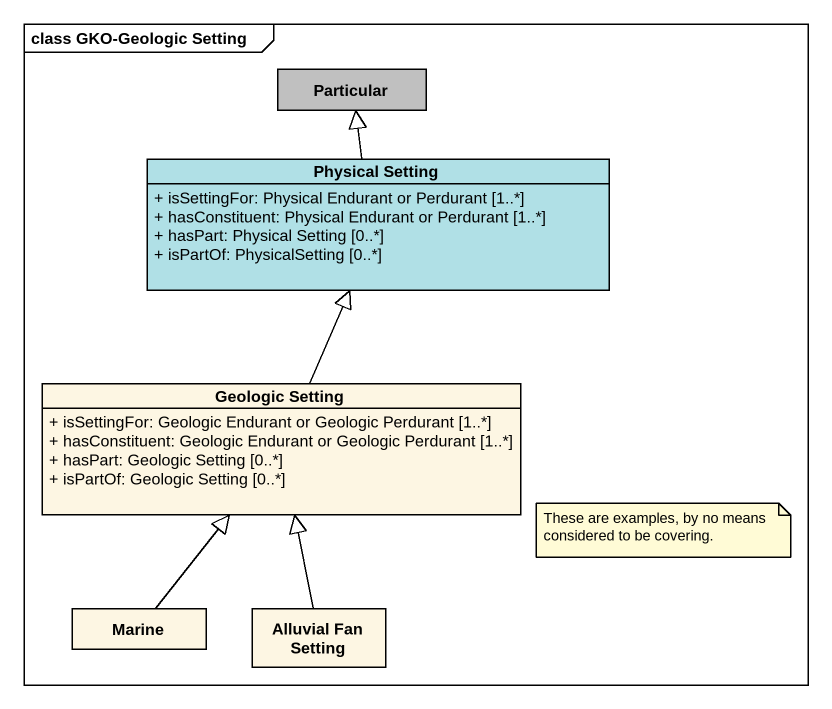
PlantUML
@startuml
mainframe class GKO-Geologic Setting
hide circle
hide empty members
skinparam classAttributeIconSize 0
class Particular #C0C0C0
class "Physical Setting" as Physical_Setting #B0E0E6 {
  + isSettingFor: Physical Endurant or Perdurant [1..*]
  + hasConstituent: Physical Endurant or Perdurant [1..*]
  + hasPart: Physical Setting [0..*]
  + isPartOf: PhysicalSetting [0..*]
}
class "Geologic Setting" as Geologic_Setting {
  + isSettingFor: Geologic Endurant or Geologic Perdurant [1..*]
  + hasConstituent: Geologic Endurant or Geologic Perdurant [1..*]
  + hasPart: Geologic Setting [0..*]
  + isPartOf: Geologic Setting [0..*]
}
class Marine
class "Alluvial Fan Setting" as Alluvial_Fan_Setting
Physical_Setting -up-|> Particular
Geologic_Setting -up-|> Physical_Setting
Marine -up-|> Geologic_Setting
Alluvial_Fan_Setting -up-|> Geologic_Setting
note as N1
  These are examples, by no means considered to be covering.
end note
@enduml
